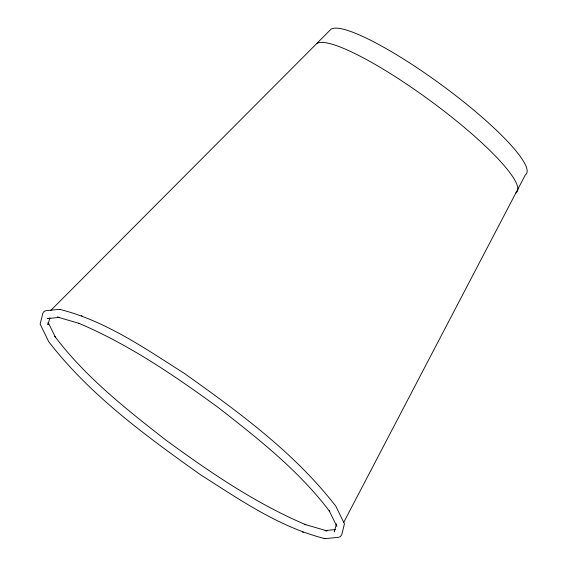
<?xml version="1.0" encoding="UTF-8"?>
<svg xmlns="http://www.w3.org/2000/svg" width="567" height="567" viewBox="0 0 567 567"><rect width="100%" height="100%" fill="white"/><g stroke="black" fill="none" stroke-linecap="round" stroke-linejoin="round"><path stroke-width="0.85" d="M49.896 317.726L47.933 324.749L48.138 322.722M336.444 524.007L334.254 531.803L334.757 530.889M343.517 522.753L525.255 175.005A121.678 21.815 36.2 0 0 447.235 89.132A121.678 21.815 36.2 0 0 330.986 29.229L50.633 310.603M48.223 318.37L47.217 318.647L59.407 317.357L57.473 317.088L79.656 323.516L78.82 323.275C129.141 344.616 174.53 375.68 218.522 407.73C258.453 438.957 299.043 470.759 329.725 511.554L329.207 510.775L336.763 526.226L336.422 524.227M335.629 529.507L325.182 530.62L327.116 530.889L304.933 524.461L305.769 524.702C255.448 503.354 210.059 472.297 166.067 440.24C126.136 409.02 85.553 377.211 54.864 336.422L55.382 337.195L48.209 322.524M59.542 309.327L45.977 310.659L44.077 311.474L42.858 313.14L40.144 324.118L48.691 341.66C90.004 395.192 145.478 435.548 200.087 474.473C239.529 499.506 279.106 527.204 325.047 538.65L338.612 537.31L340.512 536.495L341.731 534.83L344.445 523.858L335.898 506.31C294.585 452.785 239.111 412.422 184.502 373.497C145.06 348.464 105.483 320.766 59.542 309.327L60.492 309.596M81.251 315.621L82.087 315.854M302.502 532.115L303.338 532.356M324.097 538.381L325.047 538.65M316.769 43.496A124.719 22.361 36.2 0 1 435.924 104.902A124.719 22.361 36.2 0 1 515.892 192.915"/></g></svg>
